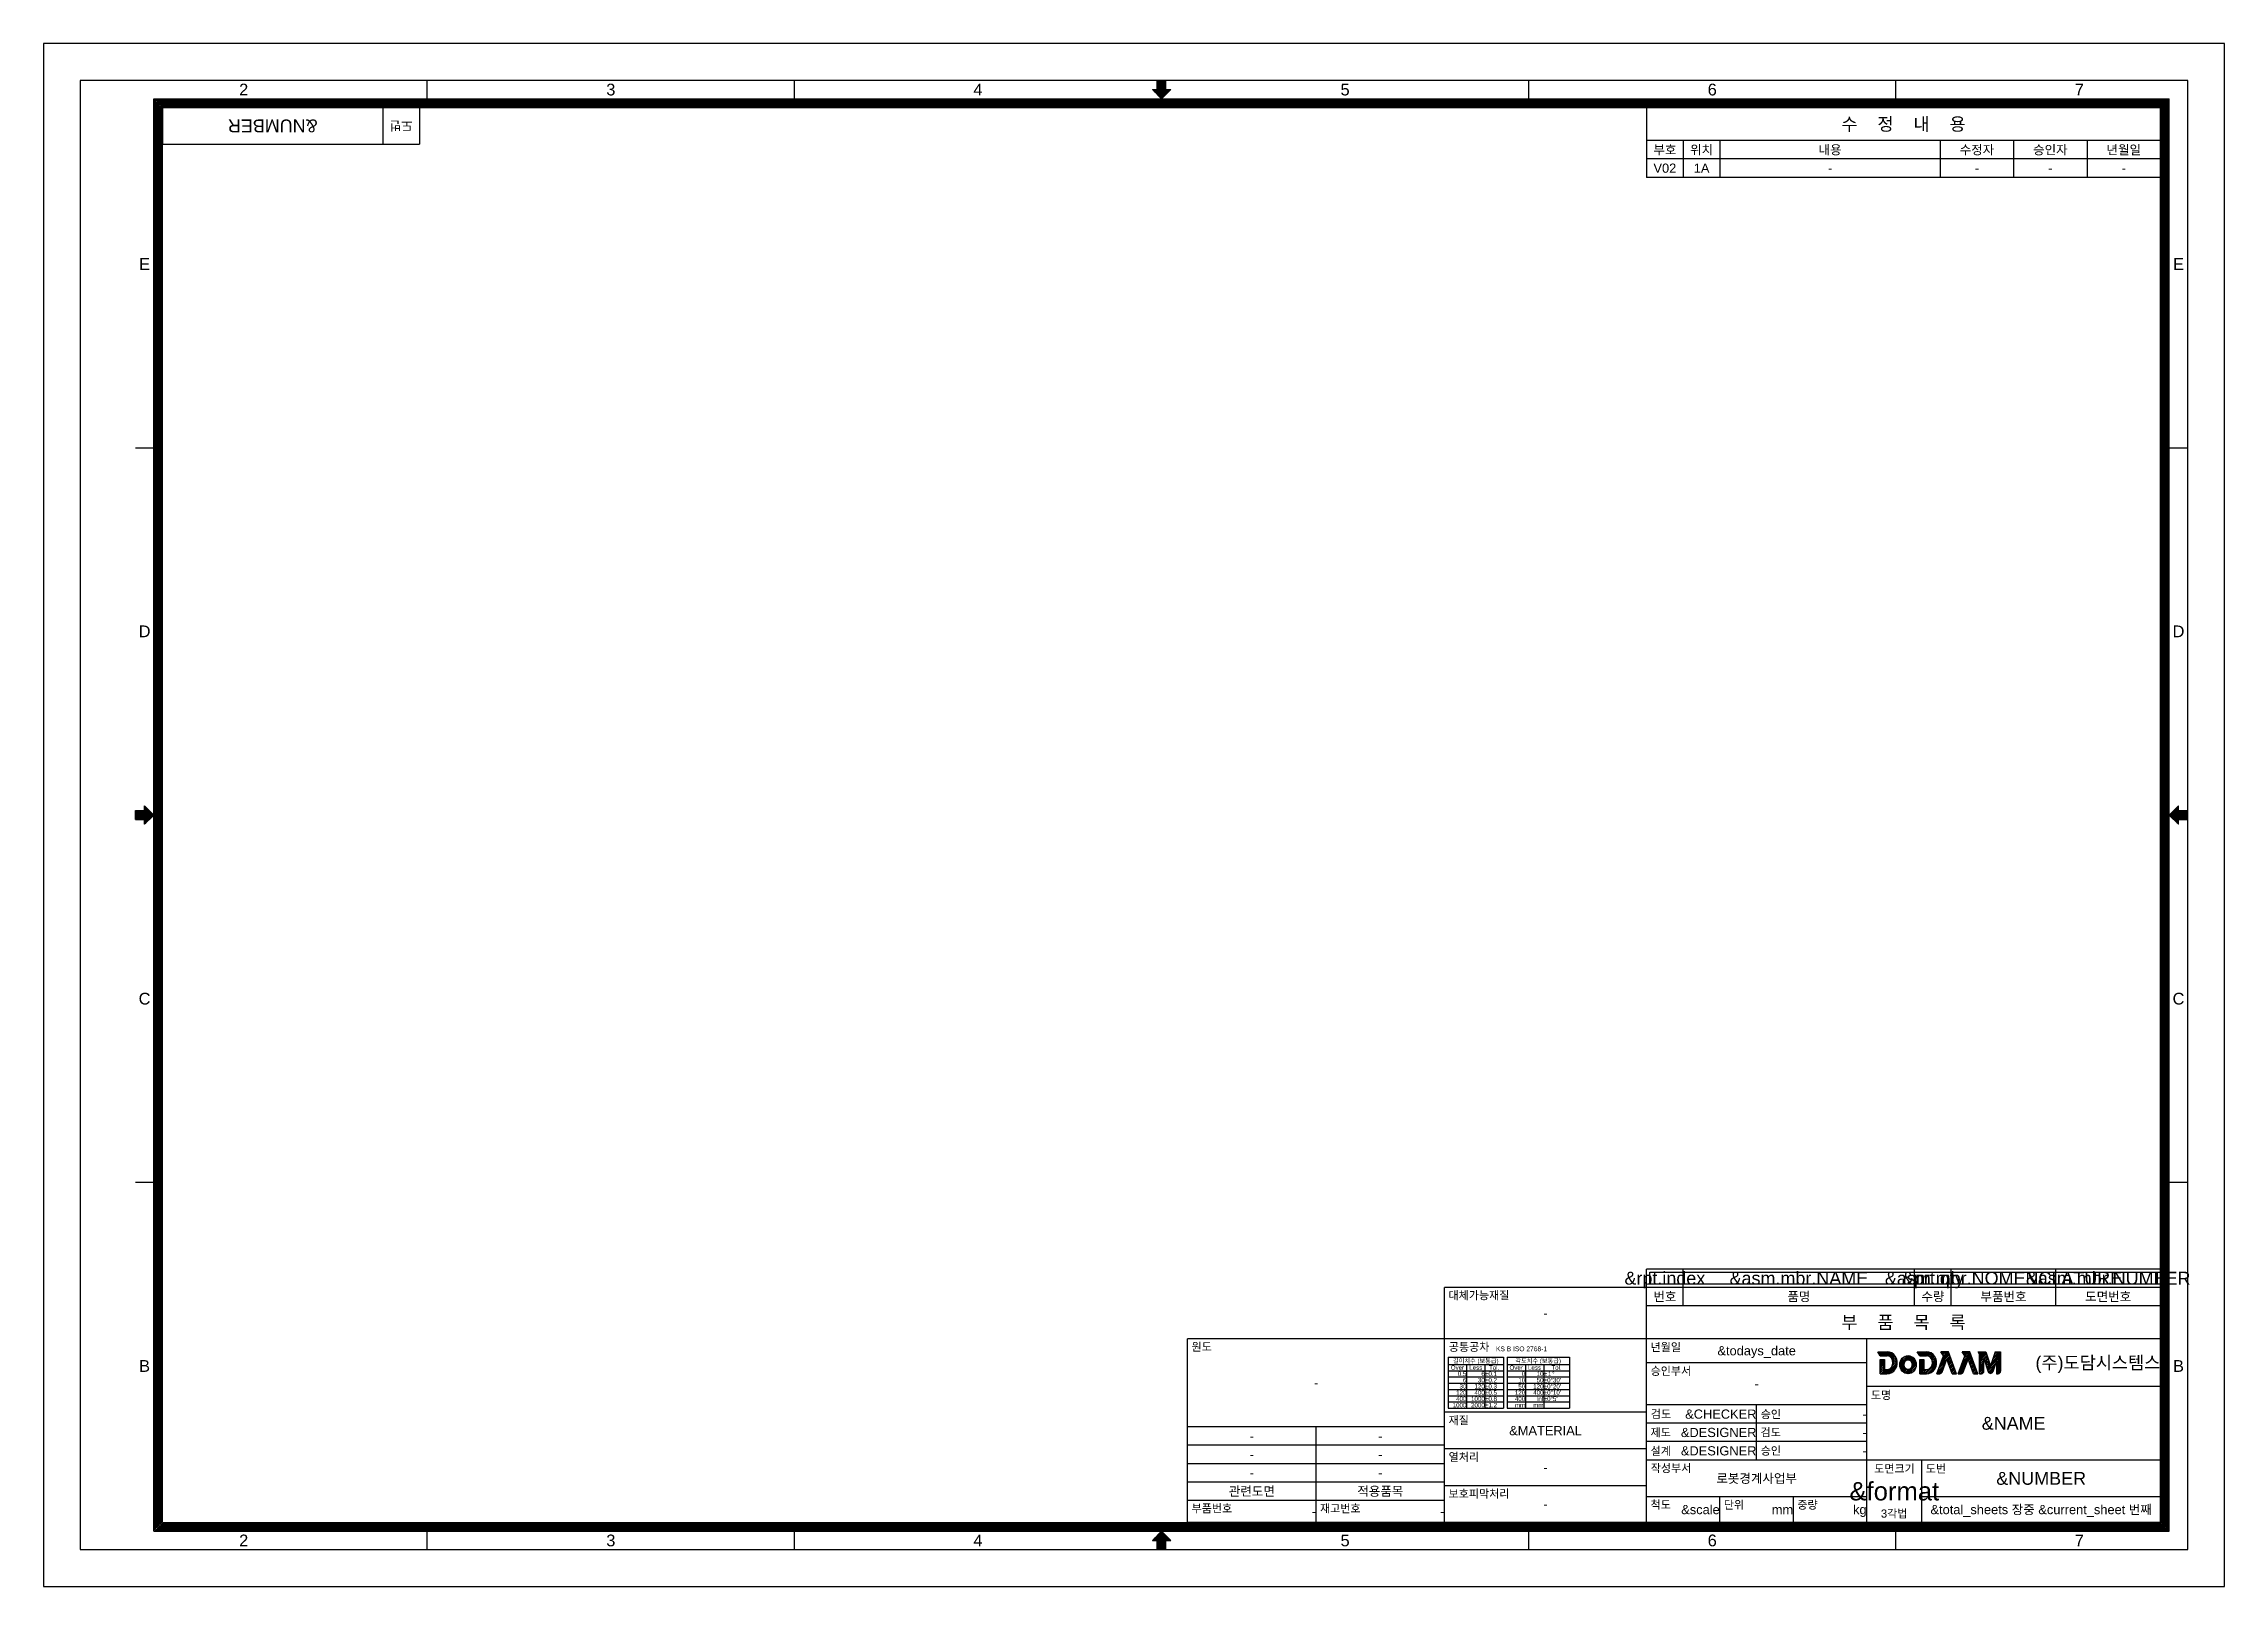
# Model space of a CAD drawing. Header units: millimetres. Extents: x 0 to 594, y 0 to 420.
import ezdxf

# ---------------------------------------------------------------- set-up
doc = ezdxf.new("R2010")
doc.units = ezdxf.units.MM
doc.header["$LTSCALE"] = 32.67
doc.layers.get('0').update_dxf_attribs({"linetype": 'CONTINUOUS'})
doc.layers.add('FRAME', color=7, linetype='CONTINUOUS')
doc.styles.add('TEXTSTYLE_1', font='gdt', dxfattribs={"width": 0.8})
doc.styles.add('TEXTSTYLE_2', font='arialuni.ttf')

msp = doc.modelspace()

# ---------------------------------------------------------------- linework, layer by layer
at = {"color": 7}
for p, q in [((32.4, 402.6), (102.4, 402.6)), ((32.4, 402.6), (32.4, 392.6)), ((92.4, 402.6), (92.4, 392.6)), ((102.4, 402.6), (102.4, 392.6)), ((576.6, 402.6), (436.6, 402.6)), ((436.6, 402.6), (436.6, 383.6)), ((576.6, 402.6), (576.6, 383.6)), ((32.4, 392.6), (102.4, 392.6)), ((576.6, 393.6), (436.6, 393.6)), ((446.6, 393.6), (446.6, 383.6)), ((456.6, 393.6), (456.6, 383.6)), ((516.6, 393.6), (516.6, 383.6)), ((536.6, 393.6), (536.6, 383.6)), ((556.6, 393.6), (556.6, 383.6)), ((576.6, 388.6), (436.6, 388.6)), ((576.6, 383.6), (436.6, 383.6)), ((576.6, 86.4), (436.6, 86.4)), ((436.6, 67.4), (436.6, 86.4)), ((437.49, 82.29), (437.49, 85.51)), ((437.49, 85.51), (575.71, 85.51)), ((446.6, 76.4), (446.6, 86.4)), ((509.6, 76.4), (509.6, 86.4)), ((519.6, 76.4), (519.6, 86.4)), ((548.1, 76.4), (548.1, 86.4)), ((575.71, 85.51), (575.71, 82.29)), ((576.6, 67.4), (576.6, 86.4)), ((436.6, 81.4), (381.6, 81.4)), ((381.6, 17.4), (381.6, 81.4)), ((436.6, 17.4), (436.6, 81.4)), ((576.6, 81.4), (436.6, 81.4)), ((575.71, 82.29), (437.49, 82.29)), ((576.6, 76.4), (436.6, 76.4)), ((381.6, 67.4), (311.6, 67.4)), ((311.6, 17.4), (311.6, 67.4)), ((436.6, 67.4), (381.6, 67.4)), ((381.6, 17.4), (381.6, 67.4)), ((496.6, 67.4), (436.6, 67.4)), ((436.6, 17.4), (436.6, 67.4)), ((576.6, 67.4), (436.6, 67.4)), ((576.6, 67.4), (496.6, 67.4)), ((496.6, 17.4), (496.6, 67.4)), ((496.6, 17.4), (496.6, 67.4)), ((576.6, 17.4), (576.6, 67.4)), ((382.6, 62.4), (397.6, 62.4)), ((382.6, 62.4), (382.6, 48.5)), ((382.6, 60.4), (397.6, 60.4)), ((387.6, 60.4), (387.6, 48.5)), ((392.6, 60.4), (392.6, 48.5)), ((397.6, 62.4), (397.6, 48.5)), ((398.6, 62.4), (415.6, 62.4)), ((398.6, 62.4), (398.6, 48.5)), ((398.6, 60.4), (415.6, 60.4)), ((403.6, 60.4), (403.6, 48.5)), ((408.6, 60.4), (408.6, 48.5)), ((415.6, 62.4), (415.6, 48.5)), ((496.6, 60.9), (436.6, 60.9)), ((382.6, 58.7), (397.6, 58.7)), ((382.6, 57), (397.6, 57)), ((382.6, 55.3), (397.6, 55.3)), ((382.6, 53.6), (397.6, 53.6)), ((398.6, 58.7), (415.6, 58.7)), ((398.6, 57), (415.6, 57)), ((398.6, 55.3), (415.6, 55.3)), ((398.6, 53.6), (415.6, 53.6)), ((576.6, 54.4), (496.6, 54.4)), ((382.6, 51.9), (397.6, 51.9)), ((382.6, 50.2), (397.6, 50.2)), ((382.6, 48.5), (397.6, 48.5)), ((398.6, 51.9), (415.6, 51.9)), ((398.6, 50.2), (415.6, 50.2)), ((398.6, 48.5), (415.6, 48.5)), ((496.6, 49.4), (436.6, 49.4)), ((466.6, 34.4), (466.6, 49.4)), ((381.6, 43.4), (311.6, 43.4)), ((346.6, 17.4), (346.6, 43.4)), ((436.6, 47.4), (381.6, 47.4)), ((496.6, 44.4), (436.6, 44.4)), ((381.6, 38.4), (311.6, 38.4)), ((436.6, 37.4), (381.6, 37.4)), ((496.6, 39.4), (436.6, 39.4)), ((381.6, 33.4), (311.6, 33.4)), ((496.6, 34.4), (436.6, 34.4)), ((576.6, 34.4), (496.6, 34.4)), ((511.6, 17.4), (511.6, 34.4)), ((381.6, 28.4), (311.6, 28.4)), ((436.6, 27.4), (381.6, 27.4)), ((496.6, 24.4), (436.6, 24.4)), ((456.6, 17.4), (456.6, 24.4)), ((476.6, 17.4), (476.6, 24.4)), ((576.6, 24.4), (511.6, 24.4)), ((381.6, 23.4), (311.6, 23.4)), ((381.6, 17.4), (311.6, 17.4)), ((436.6, 17.4), (381.6, 17.4)), ((496.6, 17.4), (436.6, 17.4)), ((576.6, 17.4), (496.6, 17.4))]:
    msp.add_line(p, q, dxfattribs=at)
at = {"layer": 'FRAME', "color": 7}
for p, q in [((0, 420), (0, 0)), ((594, 420), (0, 420)), ((594, 0), (594, 420)), ((10, 410), (10, 10)), ((584, 410), (10, 410)), ((104.5, 405), (104.5, 410)), ((204.5, 405), (204.5, 410)), ((303.3, 406.2), (303.3, 410)), ((303.5, 406), (303.5, 410)), ((303.7, 405.8), (303.7, 410)), ((303.9, 405.6), (303.9, 410)), ((304.1, 405.4), (304.1, 410)), ((304.3, 405.2), (304.3, 410)), ((304.5, 405), (304.5, 410)), ((304.7, 405.2), (304.7, 410)), ((304.9, 405.4), (304.9, 410)), ((305.1, 405.6), (305.1, 410)), ((305.3, 405.8), (305.3, 410)), ((305.5, 406), (305.5, 410)), ((305.7, 406.2), (305.7, 410)), ((404.5, 405), (404.5, 410)), ((504.5, 405), (504.5, 410)), ((584, 10), (584, 410)), ((30, 15), (30, 405)), ((30, 405), (579, 405)), ((30.3, 15.3), (30.3, 404.7)), ((30.3, 404.7), (578.7, 404.7)), ((30.6, 15.6), (30.6, 404.4)), ((30.6, 404.4), (578.4, 404.4)), ((30.9, 15.9), (30.9, 404.1)), ((30.9, 404.1), (578.1, 404.1)), ((302, 407.5), (304.5, 405)), ((302, 407.5), (303.3, 407.5)), ((302.1, 407.4), (302.1, 407.5)), ((302.3, 407.2), (302.3, 407.5)), ((302.5, 407), (302.5, 407.5)), ((302.7, 406.8), (302.7, 407.5)), ((302.9, 406.6), (302.9, 407.5)), ((303.1, 406.4), (303.1, 407.5)), ((304.5, 405), (307, 407.5)), ((305.7, 407.5), (307, 407.5)), ((305.9, 406.4), (305.9, 407.5)), ((306.1, 406.6), (306.1, 407.5)), ((306.3, 406.8), (306.3, 407.5)), ((306.5, 407), (306.5, 407.5)), ((306.7, 407.2), (306.7, 407.5)), ((306.9, 407.4), (306.9, 407.5)), ((578.1, 15.9), (578.1, 404.1)), ((578.4, 15.6), (578.4, 404.4)), ((578.7, 15.3), (578.7, 404.7)), ((579, 15), (579, 405)), ((31.2, 16.2), (31.2, 403.8)), ((31.2, 403.8), (577.8, 403.8)), ((31.5, 16.5), (31.5, 403.5)), ((31.5, 403.5), (577.5, 403.5)), ((31.8, 16.8), (31.8, 403.2)), ((31.8, 403.2), (577.2, 403.2)), ((32.1, 17.1), (32.1, 402.9)), ((32.1, 402.9), (576.9, 402.9)), ((32.4, 17.4), (32.4, 402.6)), ((32.4, 402.6), (576.6, 402.6)), ((576.6, 17.4), (576.6, 402.6)), ((576.9, 17.1), (576.9, 402.9)), ((577.2, 16.8), (577.2, 403.2)), ((577.5, 16.5), (577.5, 403.5)), ((577.8, 16.2), (577.8, 403.8)), ((25, 310), (30, 310)), ((579, 310), (584, 310)), ((25, 208.8), (25, 211.2)), ((25, 211.2), (28.8, 211.2)), ((25, 211), (29, 211)), ((25, 210.8), (29.2, 210.8)), ((25, 210.6), (29.4, 210.6)), ((25, 210.4), (29.6, 210.4)), ((25, 210.2), (29.8, 210.2)), ((25, 210), (30, 210)), ((25, 209.8), (29.8, 209.8)), ((25, 209.6), (29.6, 209.6)), ((25, 209.4), (29.4, 209.4)), ((25, 209.2), (29.2, 209.2)), ((25, 209), (29, 209)), ((25, 208.8), (28.8, 208.8)), ((27.5, 211.2), (27.5, 212.5)), ((27.5, 212.5), (30, 210)), ((27.5, 212.4), (27.6, 212.4)), ((27.5, 212.2), (27.8, 212.2)), ((27.5, 212), (28, 212)), ((27.5, 211.8), (28.2, 211.8)), ((27.5, 211.6), (28.4, 211.6)), ((27.5, 211.4), (28.6, 211.4)), ((27.5, 207.5), (30, 210)), ((27.5, 207.5), (27.5, 208.8)), ((27.5, 208.6), (28.6, 208.6)), ((27.5, 208.4), (28.4, 208.4)), ((27.5, 208.2), (28.2, 208.2)), ((27.5, 208), (28, 208)), ((579, 210), (581.5, 212.5)), ((579, 210), (584, 210)), ((579, 210), (581.5, 207.5)), ((579.2, 210.2), (584, 210.2)), ((579.2, 209.8), (584, 209.8)), ((579.4, 210.4), (584, 210.4)), ((579.4, 209.6), (584, 209.6)), ((579.6, 210.6), (584, 210.6)), ((579.6, 209.4), (584, 209.4)), ((579.8, 210.8), (584, 210.8)), ((579.8, 209.2), (584, 209.2)), ((580, 211), (584, 211)), ((580, 209), (584, 209)), ((580.2, 211.2), (584, 211.2)), ((580.2, 208.8), (584, 208.8)), ((580.4, 211.4), (581.5, 211.4)), ((580.4, 208.6), (581.5, 208.6)), ((580.6, 211.6), (581.5, 211.6)), ((580.6, 208.4), (581.5, 208.4)), ((580.8, 211.8), (581.5, 211.8)), ((580.8, 208.2), (581.5, 208.2)), ((581, 212), (581.5, 212)), ((581, 208), (581.5, 208)), ((581.2, 212.2), (581.5, 212.2)), ((581.4, 212.4), (581.5, 212.4)), ((581.5, 211.2), (581.5, 212.5)), ((581.5, 207.5), (581.5, 208.8)), ((27.5, 207.8), (27.8, 207.8)), ((27.5, 207.6), (27.6, 207.6)), ((581.2, 207.8), (581.5, 207.8)), ((581.4, 207.6), (581.5, 207.6)), ((25, 110), (30, 110)), ((579, 110), (584, 110)), ((499.59, 63.89), (502.11, 63.89)), ((500.27, 62.74), (499.59, 63.89)), ((499.66, 63.77), (499.78, 63.89)), ((499.83, 63.49), (500.23, 63.89)), ((500, 63.21), (500.67, 63.89)), ((500.16, 62.93), (501.12, 63.89)), ((500.27, 62.74), (502.11, 62.74)), ((500.27, 61.8), (501.42, 61.8)), ((500.27, 57.89), (500.27, 61.8)), ((500.27, 61.69), (500.38, 61.8)), ((500.27, 61.24), (500.83, 61.8)), ((500.27, 60.79), (501.28, 61.8)), ((500.27, 60.34), (501.42, 61.49)), ((500.27, 59.89), (501.42, 61.04)), ((500.27, 59.45), (501.42, 60.59)), ((500.27, 59), (501.42, 60.15)), ((500.27, 58.55), (501.42, 59.7)), ((500.42, 62.74), (501.57, 63.89)), ((500.87, 62.74), (502.02, 63.89)), ((501.32, 62.74), (502.45, 63.87)), ((501.42, 61.8), (501.42, 59.04)), ((501.77, 62.74), (502.82, 63.79)), ((501.86, 57.89), (504.87, 60.9)), ((502.21, 62.73), (503.15, 63.67)), ((502.32, 57.9), (504.84, 60.42)), ((502.59, 62.66), (503.45, 63.52)), ((502.87, 58), (504.7, 59.83)), ((502.9, 62.52), (503.72, 63.34)), ((503.15, 62.32), (503.97, 63.14)), ((503.36, 62.08), (504.18, 62.9)), ((503.52, 61.8), (504.37, 62.64)), ((503.53, 60.01), (504.84, 61.32)), ((503.64, 61.47), (504.53, 62.35)), ((503.71, 61.09), (504.67, 62.04)), ((503.71, 60.64), (504.77, 61.7)), ((505.59, 60.28), (508.11, 62.79)), ((505.62, 60.75), (507.67, 62.8)), ((505.64, 59.87), (508.47, 62.71)), ((505.73, 59.51), (506.75, 60.54)), ((505.8, 61.38), (507.08, 62.66)), ((505.86, 59.19), (506.76, 60.1)), ((506.02, 58.91), (506.86, 59.75)), ((506.21, 58.65), (507.03, 59.47)), ((507.31, 57.96), (510.06, 60.7)), ((507.7, 57.89), (510.08, 60.27)), ((507.87, 61.66), (508.79, 62.57)), ((508.17, 57.92), (510.02, 59.76)), ((508.23, 61.57), (509.07, 62.4)), ((508.5, 61.39), (509.31, 62.2)), ((508.71, 61.14), (509.53, 61.97)), ((508.85, 60.84), (509.71, 61.7)), ((508.89, 59.98), (509.98, 61.07)), ((508.93, 60.47), (509.87, 61.4)), ((510.35, 63.89), (512.86, 63.89)), ((511.03, 62.74), (510.35, 63.89)), ((510.43, 63.76), (510.55, 63.89)), ((510.59, 63.48), (511, 63.89)), ((510.76, 63.2), (511.45, 63.89)), ((510.93, 62.91), (511.9, 63.89)), ((511.03, 62.74), (512.86, 62.74)), ((511.03, 61.8), (512.18, 61.8)), ((511.03, 57.89), (511.03, 61.8)), ((511.03, 61.67), (511.16, 61.8)), ((511.03, 61.22), (511.61, 61.8)), ((511.03, 60.77), (512.06, 61.8)), ((511.03, 60.32), (512.18, 61.47)), ((511.03, 59.87), (512.18, 61.02)), ((511.03, 59.43), (512.18, 60.58)), ((511.03, 58.98), (512.18, 60.13)), ((511.03, 58.53), (512.18, 59.68)), ((511.2, 62.74), (512.35, 63.89)), ((511.65, 62.74), (512.8, 63.89)), ((512.1, 62.74), (513.22, 63.86)), ((512.18, 61.8), (512.18, 59.04)), ((512.55, 62.74), (513.59, 63.79)), ((512.63, 57.89), (515.63, 60.88)), ((512.99, 62.73), (513.93, 63.67)), ((513.09, 57.9), (515.59, 60.4)), ((513.36, 62.66), (514.22, 63.52)), ((513.65, 58.01), (515.44, 59.8)), ((513.67, 62.51), (514.49, 63.34)), ((513.92, 62.31), (514.73, 63.13)), ((514.12, 62.07), (514.95, 62.89)), ((514.27, 59.98), (515.6, 61.31)), ((514.29, 61.78), (515.13, 62.63)), ((514.4, 61.45), (515.29, 62.34)), ((514.46, 60.61), (515.53, 61.68)), ((514.47, 61.07), (515.43, 62.03)), ((515.7, 57.89), (517.46, 62.74)), ((515.78, 57.89), (517.58, 59.69)), ((515.92, 58.48), (517.83, 60.39)), ((516.17, 59.18), (518.09, 61.1)), ((516.43, 59.88), (518.34, 61.8)), ((516.68, 60.59), (519.17, 63.08)), ((518.87, 63.89), (516.78, 63.89)), ((517.46, 62.74), (516.78, 63.89)), ((516.8, 63.85), (516.84, 63.89)), ((516.94, 61.29), (519.05, 63.4)), ((516.97, 63.57), (517.29, 63.89)), ((517.09, 58.33), (518.38, 61.89)), ((517.14, 63.29), (517.74, 63.89)), ((517.19, 62), (518.93, 63.73)), ((517.3, 63.01), (518.19, 63.89)), ((517.45, 62.7), (518.63, 63.89)), ((519.82, 57.89), (518.38, 61.89)), ((518.39, 61.85), (519.29, 62.75)), ((518.51, 61.52), (519.41, 62.42)), ((518.63, 61.19), (519.53, 62.09)), ((518.75, 60.86), (519.65, 61.76)), ((521.05, 57.89), (518.87, 63.89)), ((518.87, 60.53), (519.77, 61.43)), ((518.99, 60.2), (519.89, 61.1)), ((519.11, 59.87), (520, 60.77)), ((519.23, 59.54), (520.12, 60.44)), ((519.35, 59.21), (520.24, 60.11)), ((519.47, 58.88), (520.36, 59.78)), ((519.58, 58.55), (520.48, 59.45)), ((521.51, 57.89), (523.26, 62.74)), ((521.62, 57.89), (523.36, 59.64)), ((521.7, 58.42), (523.62, 60.34)), ((521.96, 59.13), (523.87, 61.04)), ((522.21, 59.83), (524.13, 61.75)), ((522.47, 60.54), (524.98, 63.05)), ((524.68, 63.89), (522.59, 63.89)), ((523.26, 62.74), (522.59, 63.89)), ((522.62, 63.83), (522.68, 63.89)), ((522.72, 61.24), (524.86, 63.38)), ((522.79, 63.55), (523.13, 63.89)), ((522.89, 58.33), (524.18, 61.89)), ((522.95, 63.27), (523.57, 63.89)), ((522.98, 61.94), (524.74, 63.71)), ((523.12, 62.98), (524.02, 63.89)), ((523.23, 62.65), (524.47, 63.89)), ((525.63, 57.89), (524.18, 61.89)), ((524.2, 61.82), (525.1, 62.72)), ((524.32, 61.49), (525.22, 62.39)), ((524.44, 61.16), (525.34, 62.06)), ((524.56, 60.83), (525.46, 61.73)), ((526.85, 57.89), (524.68, 63.89)), ((524.68, 60.5), (525.58, 61.4)), ((524.8, 60.18), (525.7, 61.07)), ((524.92, 59.85), (525.82, 60.74)), ((525.04, 59.52), (525.94, 60.41)), ((525.16, 59.19), (526.06, 60.08)), ((525.28, 58.86), (526.18, 59.75)), ((525.4, 58.53), (526.29, 59.42)), ((526.91, 63.89), (529.04, 63.89)), ((527.34, 63.17), (526.91, 63.89)), ((527.01, 63.73), (527.17, 63.89)), ((527.17, 63.45), (527.62, 63.89)), ((527.34, 63.16), (528.06, 63.89)), ((527.34, 62.71), (528.51, 63.89)), ((527.34, 62.26), (528.96, 63.89)), ((527.34, 61.82), (529.13, 63.61)), ((527.34, 61.37), (529.24, 63.27)), ((527.34, 57.89), (527.34, 63.17)), ((527.34, 60.92), (529.35, 62.93)), ((527.34, 60.47), (528.49, 61.62)), ((527.34, 60.02), (528.49, 61.17)), ((527.34, 59.57), (528.49, 60.72)), ((527.34, 59.12), (528.49, 60.27)), ((527.34, 58.67), (528.49, 59.82)), ((528.49, 62.05), (529.67, 58.45)), ((528.49, 58.56), (528.49, 62.05)), ((528.59, 61.72), (529.46, 62.59)), ((528.71, 61.39), (529.57, 62.25)), ((528.82, 61.05), (529.69, 61.92)), ((528.93, 60.71), (529.8, 61.58)), ((529.04, 63.89), (530.3, 60.03)), ((529.04, 60.37), (529.91, 61.24)), ((529.15, 60.03), (530.02, 60.9)), ((529.26, 59.7), (530.13, 60.56)), ((529.37, 59.36), (530.24, 60.23)), ((529.48, 59.02), (533.04, 62.58)), ((529.59, 58.68), (531.71, 60.8)), ((529.71, 58.35), (531.49, 60.13)), ((529.92, 58.11), (531.27, 59.46)), ((531.57, 63.89), (530.3, 60.03)), ((530.43, 60.42), (533.04, 63.03)), ((530.65, 61.08), (533.04, 63.48)), ((530.87, 61.75), (533, 63.89)), ((531.89, 61.36), (530.94, 58.45)), ((531.09, 62.42), (532.55, 63.89)), ((531.31, 63.09), (532.11, 63.89)), ((531.53, 63.76), (531.66, 63.89)), ((531.57, 63.89), (533.04, 63.89)), ((531.89, 60.98), (533.04, 62.13)), ((531.89, 60.53), (533.04, 61.68)), ((531.89, 61.36), (531.89, 57.89)), ((531.89, 60.08), (533.04, 61.23)), ((531.89, 59.64), (533.04, 60.79)), ((531.89, 59.19), (533.04, 60.34)), ((531.89, 58.74), (533.04, 59.89)), ((531.89, 58.29), (533.04, 59.44)), ((533.04, 63.89), (533.04, 58.56)), ((500.27, 58.1), (501.42, 59.25)), ((500.27, 57.89), (502.1, 57.89)), ((500.51, 57.89), (501.66, 59.04)), ((500.96, 57.89), (502.11, 59.04)), ((501.41, 57.89), (502.67, 59.15)), ((501.42, 59.04), (502.1, 59.04)), ((503.89, 58.57), (504.09, 58.77)), ((506.44, 58.43), (507.25, 59.24)), ((506.69, 58.23), (507.55, 59.09)), ((506.98, 58.07), (507.95, 59.05)), ((508.87, 58.16), (509.73, 59.03)), ((511.03, 58.08), (512.18, 59.23)), ((511.03, 57.89), (512.86, 57.89)), ((511.29, 57.89), (512.44, 59.04)), ((511.74, 57.89), (512.89, 59.04)), ((512.18, 59.04), (512.86, 59.04)), ((512.19, 57.89), (513.46, 59.16)), ((515.7, 57.89), (516.46, 57.89)), ((516.23, 57.89), (517.32, 58.99)), ((516.74, 57.95), (517.07, 58.28)), ((519.7, 58.22), (520.6, 59.12)), ((519.82, 57.89), (520.72, 58.79)), ((519.82, 57.89), (521.05, 57.89)), ((520.27, 57.89), (520.84, 58.46)), ((520.72, 57.89), (520.96, 58.13)), ((521.51, 57.89), (522.26, 57.89)), ((522.06, 57.89), (523.11, 58.93)), ((522.61, 57.99), (522.83, 58.21)), ((525.52, 58.2), (526.41, 59.09)), ((525.63, 57.89), (526.85, 57.89)), ((525.66, 57.89), (526.53, 58.77)), ((526.11, 57.89), (526.65, 58.44)), ((526.55, 57.89), (526.77, 58.11)), ((527.34, 58.22), (528.49, 59.37)), ((527.34, 57.89), (527.82, 57.89)), ((527.45, 57.89), (528.49, 58.92)), ((527.91, 57.89), (528.48, 58.47)), ((530.26, 58), (531.05, 58.79)), ((531.89, 57.89), (532.38, 57.89)), ((531.94, 57.89), (533.04, 58.99)), ((532.39, 57.89), (533.04, 58.54)), ((30, 15), (579, 15)), ((30.3, 15.3), (578.7, 15.3)), ((30.6, 15.6), (578.4, 15.6)), ((30.9, 15.9), (578.1, 15.9)), ((31.2, 16.2), (577.8, 16.2)), ((31.5, 16.5), (577.5, 16.5)), ((31.8, 16.8), (577.2, 16.8)), ((32.1, 17.1), (576.9, 17.1)), ((32.4, 17.4), (576.6, 17.4)), ((104.5, 10), (104.5, 15)), ((204.5, 10), (204.5, 15)), ((302, 12.5), (304.5, 15)), ((302, 12.5), (303.5, 12.5)), ((302.1, 12.5), (302.1, 12.6)), ((302.3, 12.5), (302.3, 12.8)), ((302.5, 12.5), (302.5, 13)), ((302.7, 12.5), (302.7, 13.2)), ((302.9, 12.5), (302.9, 13.4)), ((303.1, 12.5), (303.1, 13.6)), ((303.3, 10), (303.3, 13.8)), ((303.5, 10), (303.5, 14)), ((303.7, 10), (303.7, 14.2)), ((303.9, 10), (303.9, 14.4)), ((304.1, 10), (304.1, 14.6)), ((304.3, 10), (304.3, 14.8)), ((304.5, 15), (307, 12.5)), ((304.5, 10), (304.5, 15)), ((304.7, 10), (304.7, 14.8)), ((304.9, 10), (304.9, 14.6)), ((305.1, 10), (305.1, 14.4)), ((305.3, 10), (305.3, 14.2)), ((305.5, 10), (305.5, 14)), ((305.5, 12.5), (307, 12.5)), ((305.7, 10), (305.7, 13.8)), ((305.9, 12.5), (305.9, 13.6)), ((306.1, 12.5), (306.1, 13.4)), ((306.3, 12.5), (306.3, 13.2)), ((306.5, 12.5), (306.5, 13)), ((306.7, 12.5), (306.7, 12.8)), ((306.9, 12.5), (306.9, 12.6)), ((404.5, 10), (404.5, 15)), ((504.5, 10), (504.5, 15)), ((10, 10), (584, 10)), ((0, 0), (594, 0))]:
    msp.add_line(p, q, dxfattribs=at)
for centre, radius, start, end in [((502.1, 60.56), 1.52, 270, 327.60422), ((502.11, 61.21), 2.67, 31.66845, 90), ((502.11, 61.21), 1.52, 31.66845, 90), ((501.58, 60.89), 2.14, 327.60422, 31.66845), ((501.58, 60.89), 3.29, 327.60422, 31.66845), ((512.86, 61.21), 2.67, 31.66845, 90), ((512.86, 61.21), 1.52, 31.66845, 90), ((512.86, 60.56), 1.52, 270, 327.60422), ((512.34, 60.89), 2.14, 327.60422, 31.66845), ((512.34, 60.89), 3.29, 327.60422, 31.66845), ((502.1, 60.56), 2.67, 270, 327.60422), ((512.86, 60.56), 2.67, 270, 327.60422), ((516.46, 58.56), 0.668, 270, 340.09542), ((522.26, 58.56), 0.668, 270, 340.09542), ((527.82, 58.56), 0.668, 270, 360), ((530.3, 58.66), 0.668, 198.18425, 341.81575), ((532.38, 58.56), 0.668, 270, 360)]:
    msp.add_arc(centre, radius, start, end, dxfattribs=at)
msp.add_ellipse((507.84, 60.35), major_axis=(0, -2.46), ratio=0.913043, dxfattribs=at)
msp.add_open_spline([(507.84, 59.04), (507.97, 59.04), (508.1, 59.07), (508.35, 59.18), (508.47, 59.27), (508.69, 59.5), (508.78, 59.65), (508.9, 59.98), (508.93, 60.17), (508.93, 60.54), (508.9, 60.72), (508.77, 61.05), (508.68, 61.2), (508.46, 61.43), (508.34, 61.52), (508.09, 61.63), (507.96, 61.66), (507.7, 61.66), (507.57, 61.63), (507.32, 61.51), (507.2, 61.42), (506.98, 61.18), (506.89, 61.04), (506.77, 60.7), (506.74, 60.52), (506.74, 60.15), (506.78, 59.96), (506.91, 59.63), (507, 59.49), (507.22, 59.26), (507.34, 59.17), (507.59, 59.06), (507.71, 59.04), (507.84, 59.04)], degree=3, knots=[0, 0, 0, 0, 0.393716, 0.393716, 0.787432, 0.787432, 1.181149, 1.181149, 1.574865, 1.574865, 1.968581, 1.968581, 2.362297, 2.362297, 2.756014, 2.756014, 3.14973, 3.14973, 3.543446, 3.543446, 3.937162, 3.937162, 4.330878, 4.330878, 4.724595, 4.724595, 5.118311, 5.118311, 5.512027, 5.512027, 5.905743, 5.905743, 6.283185, 6.283185, 6.283185, 6.283185], dxfattribs=at)

# ---------------------------------------------------------------- texts
at = {"color": 7, "attachment_point": 2, "rotation": 180, "line_spacing_factor": 0.9, "style": 'TEXTSTYLE_2'}
for s, insert, char_height, width in [('&NUMBER', (62.4, 395.85), 3.5, 24.4869), ('도번', (97.4, 396.35), 2.5, 6.9963)]:
    msp.add_mtext(s, dxfattribs=dict(at, insert=insert, char_height=char_height, width=width))
at = {"color": 7, "line_spacing_factor": 0.9}
for s, insert, char_height, width, attachment_point, style in [('수    정    내    용', (506.6, 399.85), 3.5, 35.8881, 2, 'TEXTSTYLE_2'), ('부호', (441.6, 392.35), 2.5, 6.9963, 2, 'TEXTSTYLE_2'), ('위치', (451.6, 392.35), 2.5, 6.9963, 2, 'TEXTSTYLE_2'), ('내용', (486.6, 392.35), 2.5, 6.9963, 2, 'TEXTSTYLE_2'), ('수정자', (526.6, 392.35), 2.5, 10.4944, 2, 'TEXTSTYLE_2'), ('승인자', (546.6, 392.35), 2.5, 10.4944, 2, 'TEXTSTYLE_2'), ('년월일', (566.6, 392.35), 2.5, 10.4944, 2, 'TEXTSTYLE_2'), ('V02', (441.6, 387.35), 2.5, 6.2313, 2, 'TEXTSTYLE_2'), ('1A', (451.6, 387.35), 2.5, 4.291, 2, 'TEXTSTYLE_2'), ('-', (486.6, 387.35), 2.5, 1.166, 2, 'TEXTSTYLE_2'), ('-', (526.6, 387.35), 2.5, 1.166, 2, 'TEXTSTYLE_2'), ('-', (546.6, 387.35), 2.5, 1.166, 2, 'TEXTSTYLE_2'), ('-', (566.6, 387.35), 2.5, 1.166, 2, 'TEXTSTYLE_2'), ('&rpt.index', (441.6, 85.65), 3.5, 22.0709, 2, 'TEXTSTYLE_2'), ('&asm.mbr.NAME', (478.1, 85.65), 3.5, 37.8209, 2, 'TEXTSTYLE_2'), ('&asm.mbr.NOMENCLATURE', (533.85, 85.65), 3.5, 64.7761, 2, 'TEXTSTYLE_2'), ('&prt.qty', (514.6, 85.65), 3.5, 16.8862, 2, 'TEXTSTYLE_2'), ('&asm.mbr.NUMBER', (562.35, 85.65), 3.5, 44.8993, 2, 'TEXTSTYLE_2'), ('대체가능재질', (382.68, 80.33), 2.2, 18.4701, 1, 'TEXTSTYLE_2'), ('번호', (441.6, 80.15), 2.5, 6.9963, 2, 'TEXTSTYLE_2'), ('품명', (478.1, 80.15), 2.5, 6.9963, 2, 'TEXTSTYLE_2'), ('수량', (514.6, 80.15), 2.5, 6.9963, 2, 'TEXTSTYLE_2'), ('부품번호', (533.85, 80.15), 2.5, 13.9925, 2, 'TEXTSTYLE_2'), ('도면번호', (562.35, 80.15), 2.5, 13.9925, 2, 'TEXTSTYLE_2'), ('-', (409.1, 75.65), 2.5, 1.166, 2, 'TEXTSTYLE_2'), ('부    품    목    록', (506.6, 73.65), 3.5, 35.8881, 2, 'TEXTSTYLE_2'), ('원도', (312.67, 66.31), 2.2, 6.1567, 1, 'TEXTSTYLE_2'), ('공통공차', (382.76, 66.28), 2.2, 12.3134, 1, 'TEXTSTYLE_2'), ('년월일', (437.71, 66.22), 2.2, 9.2351, 1, 'TEXTSTYLE_2'), ('&todays_date', (466.6, 65.4), 2.5, 21.2313, 2, 'TEXTSTYLE_2'), ('Over', (385.1, 60.15), 1.2, 3.6672, 2, 'TEXTSTYLE_2'), ('길이치수 (보통급)', (390.1, 62), 1.2, 13.3388, 2, 'TEXTSTYLE_2'), ('Less', (390.1, 60.15), 1.2, 3.5552, 2, 'TEXTSTYLE_2'), ('Tol.', (395.1, 60.15), 1.2, 2.7985, 2, 'TEXTSTYLE_2'), ('KS B ISO 2768-1', (395.6, 65.31), 1.3, 13.9604, 1, 'TEXTSTYLE_2'), ('Over', (401.1, 60.15), 1.2, 3.6672, 2, 'TEXTSTYLE_2'), ('각도치수 (보통급)', (407.1, 62), 1.2, 13.3388, 2, 'TEXTSTYLE_2'), ('Less', (406.1, 60.15), 1.2, 3.5552, 2, 'TEXTSTYLE_2'), ('Tol.', (412.1, 60.15), 1.2, 2.7985, 2, 'TEXTSTYLE_2'), ('승인부서', (437.72, 59.74), 2.2, 12.3134, 1, 'TEXTSTYLE_2'), ('(주)도담시스템스  ', (576.54, 62.65), 3.5, 40.2631, 3, 'TEXTSTYLE_2'), ('-', (346.6, 56.65), 2.5, 1.166, 2, 'TEXTSTYLE_2'), ('0.5', (387.54, 58.45), 1.2, 2.3373, 3, 'TEXTSTYLE_2'), ('30', (387.54, 55.05), 1.2, 1.8716, 3, 'TEXTSTYLE_2'), ('6', (387.54, 56.75), 1.2, 0.9358, 3, 'TEXTSTYLE_2'), ('120', (392.54, 55.05), 1.2, 2.8075, 3, 'TEXTSTYLE_2'), ('30', (392.54, 56.75), 1.2, 1.8716, 3, 'TEXTSTYLE_2'), ('6', (392.54, 58.45), 1.2, 0.9358, 3, 'TEXTSTYLE_2'), ('{\\Fgdt;`}\\Farialuni.ttf;0.1', (392.66, 58.45), 1.2, 3.9373, 1, 'TEXTSTYLE_1'), ('{\\Fgdt;`}\\Farialuni.ttf;0.2', (392.66, 56.75), 1.2, 3.9373, 1, 'TEXTSTYLE_1'), ('{\\Fgdt;`}\\Farialuni.ttf;0.3', (392.66, 55.05), 1.2, 3.9373, 1, 'TEXTSTYLE_1'), ('50', (403.54, 55.05), 1.2, 1.8716, 3, 'TEXTSTYLE_2'), ('10', (403.54, 56.75), 1.2, 1.8716, 3, 'TEXTSTYLE_2'), ('0', (403.54, 58.45), 1.2, 0.9358, 3, 'TEXTSTYLE_2'), ('120', (408.54, 55.05), 1.2, 2.8075, 3, 'TEXTSTYLE_2'), ('50', (408.54, 56.75), 1.2, 1.8716, 3, 'TEXTSTYLE_2'), ('10', (408.54, 58.45), 1.2, 1.8716, 3, 'TEXTSTYLE_2'), ('{\\Fgdt;`}\\Farialuni.ttf;{\\Ftxt.shx;\\W0.166667;\\H1.200000; }1\\Fgdt;{\\Ftxt.shx;\\W0.166667;\\H1.200000; }{\\Fgdt;~}', (408.66, 58.45), 1.2, 3.1358, 1, 'TEXTSTYLE_1'), ("{\\Fgdt;`}\\Farialuni.ttf;0\\Fgdt;{\\Fgdt;~}\\Farialuni.ttf;30'", (408.66, 56.75), 1.2, 5.3299, 1, 'TEXTSTYLE_1'), ("{\\Fgdt;`}\\Farialuni.ttf;0\\Fgdt;{\\Fgdt;~}\\Farialuni.ttf;20'", (408.66, 55.05), 1.2, 5.3299, 1, 'TEXTSTYLE_1'), ('-', (466.6, 56.4), 2.5, 1.166, 2, 'TEXTSTYLE_2'), ('1000', (387.54, 49.95), 1.2, 3.7433, 3, 'TEXTSTYLE_2'), ('400', (387.54, 51.65), 1.2, 2.8075, 3, 'TEXTSTYLE_2'), ('120', (387.54, 53.35), 1.2, 2.8075, 3, 'TEXTSTYLE_2'), ('2000', (392.54, 49.95), 1.2, 3.7433, 3, 'TEXTSTYLE_2'), ('1000', (392.54, 51.65), 1.2, 3.7433, 3, 'TEXTSTYLE_2'), ('400', (392.54, 53.35), 1.2, 2.8075, 3, 'TEXTSTYLE_2'), ('{\\Fgdt;`}\\Farialuni.ttf;0.5', (392.66, 53.35), 1.2, 3.9373, 1, 'TEXTSTYLE_1'), ('{\\Fgdt;`}\\Farialuni.ttf;0.8', (392.66, 51.65), 1.2, 3.9373, 1, 'TEXTSTYLE_1'), ('{\\Fgdt;`}\\Farialuni.ttf;1.2', (392.66, 49.95), 1.2, 3.9373, 1, 'TEXTSTYLE_1'), ('400', (403.54, 51.65), 1.2, 2.8075, 3, 'TEXTSTYLE_2'), ('mm ', (403.54, 49.95), 1.2, 3.2597, 3, 'TEXTSTYLE_2'), ('120', (403.54, 53.35), 1.2, 2.8075, 3, 'TEXTSTYLE_2'), ('400', (408.54, 53.35), 1.2, 2.8075, 3, 'TEXTSTYLE_2'), ('mm ', (408.54, 49.95), 1.2, 3.2597, 3, 'TEXTSTYLE_2'), ('Inf', (408.54, 51.65), 1.2, 1.9209, 3, 'TEXTSTYLE_2'), ("{\\Fgdt;`}\\Farialuni.ttf;0\\Fgdt;{\\Fgdt;~}\\Farialuni.ttf;10'", (408.66, 53.35), 1.2, 5.3299, 1, 'TEXTSTYLE_1'), ("{\\Fgdt;`}\\Farialuni.ttf;0\\Fgdt;{\\Fgdt;~}\\Farialuni.ttf;5'", (408.66, 51.65), 1.2, 4.394, 1, 'TEXTSTYLE_1'), ('검도', (437.78, 48.02), 2.2, 6.1567, 1, 'TEXTSTYLE_2'), ('&CHECKER', (466.54, 48.15), 2.5, 19.4403, 3, 'TEXTSTYLE_2'), ('승인', (467.71, 47.97), 2.2, 6.1567, 1, 'TEXTSTYLE_2'), ('도명', (497.73, 53.18), 2.2, 6.1567, 1, 'TEXTSTYLE_2'), ('재질', (382.69, 46.31), 2.2, 6.1567, 1, 'TEXTSTYLE_2'), ('&MATERIAL', (409.1, 43.65), 2.5, 19.8228, 2, 'TEXTSTYLE_2'), ('제도', (437.69, 42.99), 2.2, 6.1567, 1, 'TEXTSTYLE_2'), ('&DESIGNER', (466.54, 43.15), 2.5, 20.6063, 3, 'TEXTSTYLE_2'), ('검도', (467.66, 43.02), 2.2, 6.1567, 1, 'TEXTSTYLE_2'), ('-', (496.54, 48.15), 2.5, 1.166, 3, 'TEXTSTYLE_2'), ('-', (496.54, 43.15), 2.5, 1.166, 3, 'TEXTSTYLE_2'), ('&NAME', (536.6, 46.15), 3.5, 17.4086, 2, 'TEXTSTYLE_2'), ('-', (329.1, 42.15), 2.5, 1.166, 2, 'TEXTSTYLE_2'), ('-', (329.1, 37.15), 2.5, 1.166, 2, 'TEXTSTYLE_2'), ('-', (364.1, 42.15), 2.5, 1.166, 2, 'TEXTSTYLE_2'), ('-', (364.1, 37.15), 2.5, 1.166, 2, 'TEXTSTYLE_2'), ('열처리', (382.7, 36.31), 2.2, 9.2351, 1, 'TEXTSTYLE_2'), ('설계', (437.72, 37.96), 2.2, 6.1567, 1, 'TEXTSTYLE_2'), ('&DESIGNER', (466.54, 38.15), 2.5, 20.6063, 3, 'TEXTSTYLE_2'), ('승인', (467.7, 38.02), 2.2, 6.1567, 1, 'TEXTSTYLE_2'), ('-', (496.54, 38.15), 2.5, 1.166, 3, 'TEXTSTYLE_2'), ('-', (329.1, 32.15), 2.5, 1.166, 2, 'TEXTSTYLE_2'), ('-', (364.1, 32.15), 2.5, 1.166, 2, 'TEXTSTYLE_2'), ('-', (409.1, 33.65), 2.5, 1.166, 2, 'TEXTSTYLE_2'), ('작성부서', (437.76, 33.27), 2.2, 12.3134, 1, 'TEXTSTYLE_2'), ('로봇경계사업부', (466.6, 30.65), 2.5, 24.4869, 2, 'TEXTSTYLE_2'), ('도면크기', (504.14, 33.13), 2.2, 12.3134, 2, 'TEXTSTYLE_2'), ('도번', (512.66, 33.13), 2.2, 6.1567, 1, 'TEXTSTYLE_2'), ('&NUMBER', (544.1, 31.15), 3.5, 24.4869, 2, 'TEXTSTYLE_2'), ('관련도면', (329.1, 27.15), 2.5, 13.9925, 2, 'TEXTSTYLE_2'), ('적용품목', (364.1, 27.15), 2.5, 13.9925, 2, 'TEXTSTYLE_2'), ('보호피막처리', (382.69, 26.31), 2.2, 18.4701, 1, 'TEXTSTYLE_2'), ('&format', (504.1, 28.4), 5, 24.4963, 2, 'TEXTSTYLE_2'), ('부품번호', (312.69, 22.31), 2.2, 12.3134, 1, 'TEXTSTYLE_2'), ('-', (346.54, 21.65), 2.5, 1.166, 3, 'TEXTSTYLE_2'), ('재고번호', (347.69, 22.3), 2.2, 12.3134, 1, 'TEXTSTYLE_2'), ('-', (381.54, 21.65), 2.5, 1.166, 3, 'TEXTSTYLE_2'), ('-', (409.1, 23.65), 2.5, 1.166, 2, 'TEXTSTYLE_2'), ('척도', (437.7, 23.34), 2.2, 6.1567, 1, 'TEXTSTYLE_2'), ('&scale', (456.54, 22.15), 2.5, 10.5131, 3, 'TEXTSTYLE_2'), ('단위', (457.66, 23.3), 2.2, 6.1567, 1, 'TEXTSTYLE_2'), ('mm', (476.54, 22.15), 2.5, 5.8209, 3, 'TEXTSTYLE_2'), ('중량', (477.68, 23.32), 2.2, 6.1567, 1, 'TEXTSTYLE_2'), ('kg', (496.54, 22.15), 2.5, 3.7034, 3, 'TEXTSTYLE_2'), ('3각법', (504.05, 20.92), 2.2, 7.8724, 2, 'TEXTSTYLE_2'), ('&total_sheets 장중 &current_sheet 번째', (544.1, 22.15), 2.5, 61.4925, 2, 'TEXTSTYLE_2')]:
    msp.add_mtext(s, dxfattribs=dict(at, insert=insert, char_height=char_height, width=width, attachment_point=attachment_point, style=style))
at = {"layer": 'FRAME', "color": 7, "char_height": 3.2, "attachment_point": 2, "line_spacing_factor": 0.9, "style": 'TEXTSTYLE_2'}
for s, insert, width in [('2', (54.5, 409.1), 2.4955), ('3', (154.5, 409.1), 2.4955), ('4', (254.5, 409.1), 2.4955), ('5', (354.5, 409.1), 2.4955), ('6', (454.5, 409.1), 2.4955), ('7', (554.5, 409.1), 2.4955), ('E', (27.5, 361.6), 2.9851), ('E', (581.5, 361.6), 2.9851), ('D', (27.5, 261.6), 3.2358), ('D', (581.5, 261.6), 3.2358), ('C', (27.5, 161.6), 3.2358), ('C', (581.5, 161.6), 3.2358), ('B', (27.5, 61.6), 2.9851), ('B', (581.5, 61.6), 2.9851), ('2', (54.5, 14.1), 2.4955), ('3', (154.5, 14.1), 2.4955), ('4', (254.5, 14.1), 2.4955), ('5', (354.5, 14.1), 2.4955), ('6', (454.5, 14.1), 2.4955), ('7', (554.5, 14.1), 2.4955)]:
    msp.add_mtext(s, dxfattribs=dict(at, insert=insert, width=width))

doc.saveas('drawing.dxf')
